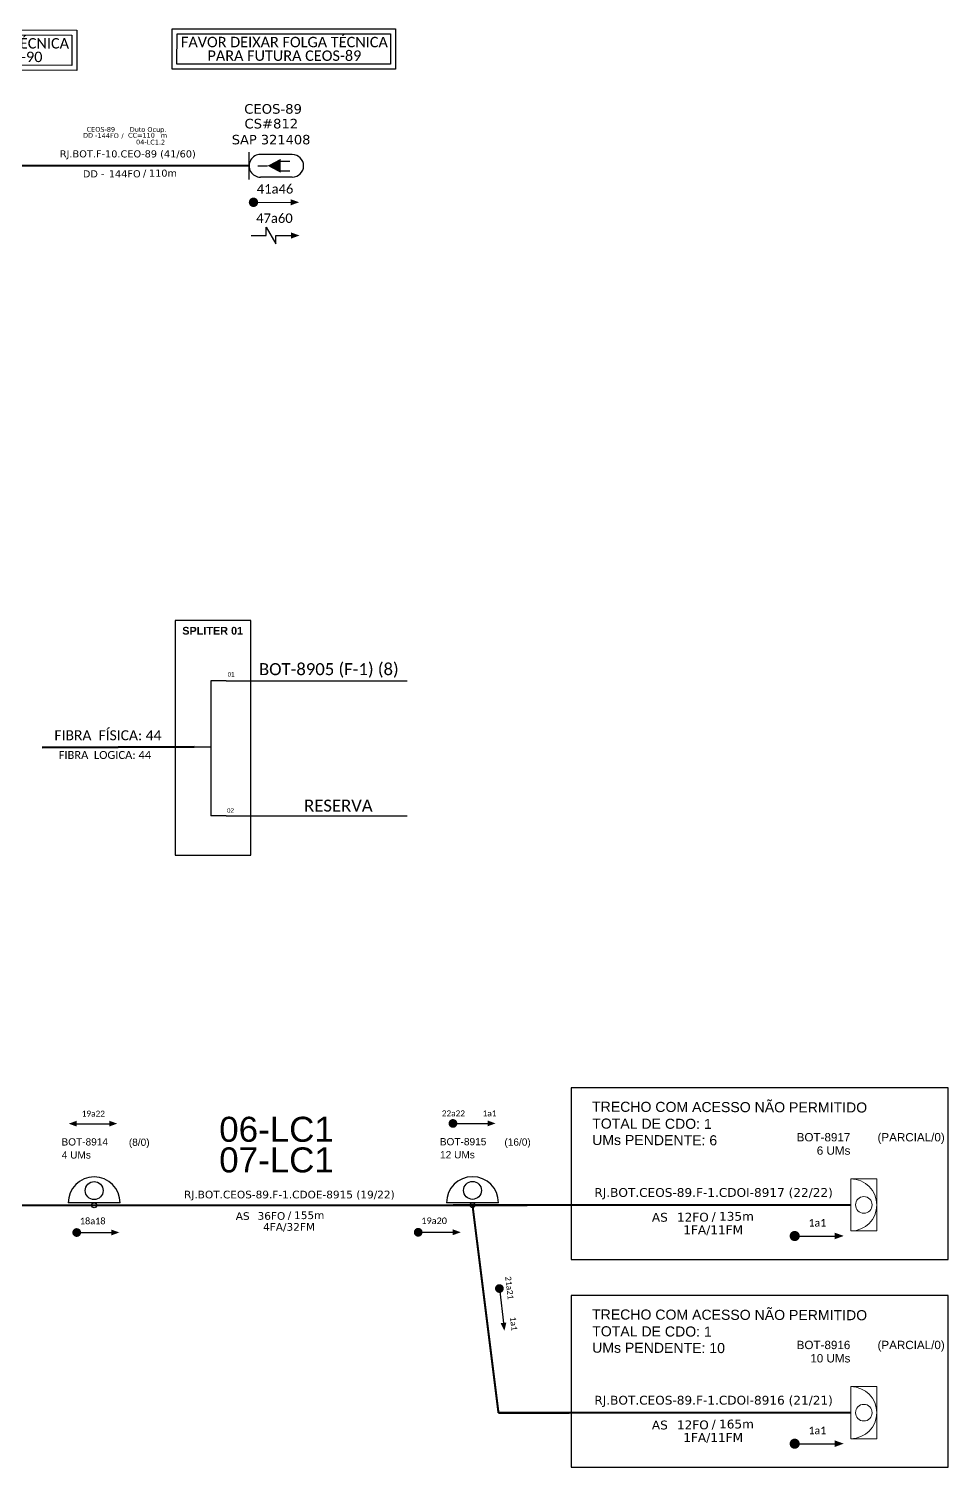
# Model space of a CAD drawing. Header units: millimetres. Extents: x 173500 to 235718, y 275831 to 364053.
# Drawn here: x 214691 to 235718, y 329892 to 362773 of the extents above; entities that cross this region are included whole.
import ezdxf
from ezdxf.enums import TextEntityAlignment as Align

# ---------------------------------------------------------------- set-up
doc = ezdxf.new("R2010")
doc.units = ezdxf.units.MM
doc.header["$LTSCALE"] = 0.1
doc.header["$MEASUREMENT"] = 0
for name, color, linetype, lineweight in [("20.0-LEGENDA DOS CDO'S", 1, 'Continuous', 0), ('20.1-CDO_INTERIOR', 1, 'Continuous', 0), ('20.2-CDO_POSTE', 1, 'Continuous', 5), ('40.1-ETIQUETAS', 1, 'Continuous', 20)]:
    doc.layers.add(name, color=color, linetype=linetype, lineweight=lineweight)
for name, color, linetype in [('20.4-CEOS', 1, 'Continuous'), ('20.5-CABO AÉREO', 1, 'Continuous'), ('CAP a instalar', 1, 'Continuous'), ('label_cabos', 7, 'Continuous'), ('LC1', 3, 'Continuous'), ('SETA', 7, 'Continuous'), ('UNIFILAR', 7, 'Continuous')]:
    doc.layers.add(name, color=color, linetype=linetype)
doc.styles.add('ARIAL', font='arial.ttf')
doc.styles.add('siredit', font='verdana.ttf')
doc.styles.get("Standard").update_dxf_attribs({"font": 'arial.ttf'})
doc.linetypes.add('FENCELINE1', pattern='A,0.25,-0.1,[133,ltypeshp.shx,S=0.1,R=0,X=-0.1,Y=0],-0.1,1', length=1.45)

# ---------------------------------------------------------------- blocks, each defined once
blk = doc.blocks.new('CDOE-TEXTO PADRÃO')
at = {"layer": "20.0-LEGENDA DOS CDO'S", "color": 0, "style": 'ARIAL'}
for tag, p in [('CDO_N', (0.49, 7.39)), ('SAP', (0.51, 1.67)), ('CORDOALHA', (0.5, 4.33)), ('SPLITER_1', (0.59, -0.91)), ('SPLITER_2', (0.6, -3.55)), ('(XX-XX_F)S', (0.54, -8.29)), ('(XX-XX_L)S', (0.55, -10.83)), ('UMS', (0.55, -13.15))]:
    blk.add_attdef(tag, p, '', height=1.7, rotation=0.118, dxfattribs=at)
blk.add_attdef('FIBRAS_UTILIZADAS', text='', height=1.7, rotation=0.118, dxfattribs=at).set_placement((19.77, 7.43), align=Align.CENTER)
blk = doc.blocks.new('CDOE POSTE_')
at = {"color": 1}
blk.add_line((12.92, -5.49), (-2.38, -5.49), dxfattribs=at)
for centre, radius in [((5.27, -1.86), 2.64), ((5.27, -6.2), 0.708)]:
    blk.add_circle(centre, radius, dxfattribs=at)
blk.add_arc((5.27, -5.49), 7.65, 0, 180, dxfattribs=at)
blk = doc.blocks.new('SAN')
at = {"layer": 'SETA'}
blk.add_lwpolyline([(-2.58, 0), (6.02, 0)], dxfattribs=at)
for points in [[(-2.1, -0.66), (-3.93, 0), (-2.1, 0.67)], [(5.33, 0.68), (7.16, 0.01), (5.33, -0.65)]]:
    blk.add_solid(points, dxfattribs=at)
blk = doc.blocks.new('ETIQUETA_RS5F')
at = {"layer": '40.1-ETIQUETAS', "color": 0, "style": 'siredit'}
blk.add_text('/', height=1.5, dxfattribs=at).set_placement((1.55, -1.95), align=Align.MIDDLE_RIGHT)
for tag, p in [('ETIQUETA_R_SECUNDARIA', (1.18, 2.1)), ('ETIQUETA_R_PRIMARIA', (1.18, 4.1)), ('F_ATIVAS/F_MORTAS', (1.11, -4.24))]:
    blk.add_attdef(tag, text='', height=1.5, dxfattribs=at).set_placement(p, align=Align.MIDDLE_CENTER)
for tag, p in [('TIPO_CABO', (-6.62, -2.12)), ('CAP_CABO', (0.37, -2.09))]:
    blk.add_attdef(tag, text='', height=1.5, dxfattribs=at).set_placement(p, align=Align.MIDDLE_RIGHT)
blk.add_attdef('METROS', text='', height=1.5, dxfattribs=at).set_placement((2.11, -1.95), align=Align.MIDDLE_LEFT)
for tag, p in [('FUSÃO_1', (0.82, -8.39)), ('FUSÃO_2', (0.82, -10.6)), ('FUSÃO_3', (0.82, -12.93)), ('FUSÃO_4', (0.82, -15.14)), ('FUSÃO_5', (0.82, -17.16))]:
    blk.add_attdef(tag, text='', height=1.5, dxfattribs=at).set_placement(p, align=Align.CENTER)
blk = doc.blocks.new('CDOI_INT')
at = {"layer": '20.1-CDO_INTERIOR', "color": 0, "lineweight": 18}
blk.add_lwpolyline([(4.25, -4.25), (4.25, 4.25), (0, 4.25), (0, -4.25)], close=True, dxfattribs=at)
blk.add_circle((2.12, 0), 1.36, dxfattribs=at)
blk.add_arc((0, 0), 4.25, 270, 90, dxfattribs=at)
at = {"layer": "20.0-LEGENDA DOS CDO'S", "color": 0, "style": 'ARIAL'}
for tag, p in [('CDO_N', (-0.08, 10.38)), ('SPLITER_1', (21.18, 10.38)), ('SURVEY', (-0.08, 8.2)), ('SPLITER_2', (21.19, 8.68)), ('SAP', (-0.08, 6.23)), ('1:XX', (5.94, -2.22)), ('UMS', (5.94, -4.24))]:
    blk.add_attdef(tag, p, '', height=1.36, dxfattribs=at)
blk.add_attdef('FIBRAS_UTILIZADAS', text='', height=1.36, dxfattribs=at).set_placement((15.34, 10.38), align=Align.CENTER)
blk = doc.blocks.new('Inst CB DT OCUP CFOA-SM-DD-S-144')
at = {"layer": 'label_cabos', "color": 0, "style": 'siredit'}
for tag, flags, p in [('ID_ATIVIDADE', 3, (1.31, 2.67)), ('FATOR', 1, (11.56, 2.55))]:
    blk.add_attdef(tag, text='', height=1, rotation=359.69, dxfattribs=dict(at, flags=flags)).set_placement(p, align=Align.MIDDLE_CENTER)
for tag, p in [('TIPO_CABO', (1.11, 0)), ('DESTINO_CABO', (3.13, 1.26)), ('CABO', (4.69, -0.05)), ('/', (7.71, -0.05)), ('LANCE', (10.41, 0.02)), ('TIPO_CABO', (13.11, 1.24)), ('UND', (16.46, 0)), ('FID', (13.65, -1.41))]:
    blk.add_attdef(tag, text='', height=1, rotation=359.69, dxfattribs=at).set_placement(p, align=Align.MIDDLE_CENTER)
blk.add_attdef('QTDE', (11.93, -0.45), '', height=1, rotation=359.69, dxfattribs=at)

msp = doc.modelspace()

# ---------------------------------------------------------------- linework, layer by layer
at = {"color": 7, "linetype": 'Continuous'}
for p, q in [((218856, 347871), (218856, 344778)), ((219207, 347871), (218856, 347871)), ((218473, 346357), (218836, 346357)), ((219207, 344778), (218856, 344778))]:
    msp.add_line(p, q, dxfattribs=at)
at = {"color": 10, "linetype": 'Continuous'}
for p, q in [((219207, 347871), (223345, 347870)), ((219207, 344779), (223345, 344778))]:
    msp.add_line(p, q, dxfattribs=at)
at = {"color": 1, "linetype": 'Continuous', "lineweight": 60}
msp.add_line((218473, 346357), (214995, 346346), dxfattribs=at)
at = {"color": 3, "ltscale": 9e-07}
for points in [[(210677, 362745), (215787, 362743), (215787, 361822), (210676, 361824)], [(217968, 362773), (223079, 362771), (223078, 361850), (217968, 361852)], [(210790, 362631), (215674, 362630), (215673, 361935), (210790, 361937)], [(218082, 362659), (222965, 362657), (222965, 361963), (218081, 361965)]]:
    msp.add_lwpolyline(points, close=True, dxfattribs=at)
at = {"color": 0, "const_width": 107}
msp.add_lwpolyline([(219777, 358806, 1), (219884, 358806, 1)], format="xyb", close=True, dxfattribs=at)
at = {"color": 0}
msp.add_lwpolyline([(220117, 358047), (220117, 358236), (220343, 357858), (220344, 358047)], dxfattribs=at)
at = {"color": 7}
msp.add_lwpolyline([(218041, 343879), (219769, 343879), (219769, 349244), (218041, 349244)], close=True, dxfattribs=at)
at = {"color": 3}
for points in [[(227096, 334640), (235718, 334640), (235718, 338562), (227096, 338562)], [(227096, 329892), (235718, 329892), (235718, 333814), (227096, 333814)]]:
    msp.add_lwpolyline(points, close=True, dxfattribs=at)
for points, const_width in [([(224342, 337750, 1), (224442, 337750, 1)], 100), ([(215738, 335257, 1), (215838, 335257, 1)], 100), ([(223547, 335262, 1), (223647, 335262, 1)], 100), ([(232149, 335177, 1), (232265, 335177, 1)], 115), ([(225448, 334026, 1), (225460, 333927, 1)], 100), ([(232149, 330429, 1), (232265, 330429, 1)], 115)]:
    msp.add_lwpolyline(points, format="xyb", close=True, dxfattribs=dict(const_width=const_width))
at = {"layer": '20.4-CEOS', "color": 252}
for p, q in [((220717, 359900), (219990, 359900)), ((220717, 359382), (219990, 359382))]:
    msp.add_line(p, q, dxfattribs=at)
for points in [[(219731, 359329), (219731, 359954)], [(220440, 359744), (220660, 359744)], [(220440, 359744), (220660, 359744)], [(219932, 359641), (220153, 359641)], [(219932, 359641), (220153, 359641)], [(220439, 359528), (220660, 359528)], [(220439, 359528), (220660, 359528)]]:
    msp.add_lwpolyline(points, dxfattribs=at)
msp.add_lwpolyline([(220153, 359641, 0, 320, 0), (220453, 359641, 320, 320, 0)], format="xyseb", dxfattribs=at)
msp.add_lwpolyline([(220153, 359641, 0, 320, 0), (220453, 359641, 320, 320, 0)], format="xyseb", dxfattribs=at)
for centre, start, end in [((219990, 359641), 89.9784, 269.9784), ((220717, 359641), 269.9784, 89.9784)]:
    msp.add_arc(centre, 259, start, end, dxfattribs=at)
at = {"layer": '20.5-CABO AÉREO', "ltscale": 50, "const_width": 43.3}
msp.add_lwpolyline([(213854, 359644), (219731, 359641)], dxfattribs=at)
at = {"layer": 'CAP a instalar', "linetype": 'FENCELINE1', "ltscale": 7, "const_width": 46.7}
for points in [[(207535, 335872), (216187, 335877)], [(216187, 335877), (224839, 335882)]]:
    msp.add_lwpolyline(points, dxfattribs=at)
at = {"layer": 'CAP a instalar', "color": 8, "linetype": 'FENCELINE1', "ltscale": 7, "const_width": 46.7}
for points in [[(224839, 335882), (233491, 335887)], [(225433, 331135), (224839, 335882)], [(225433, 331135), (233491, 331139)]]:
    msp.add_lwpolyline(points, dxfattribs=at)
at = {"layer": 'SETA', "color": 0}
for points in [[(219830, 358806), (220751, 358805)], [(219775, 358047), (220117, 358047)], [(220344, 358047), (220686, 358047)]]:
    msp.add_lwpolyline(points, dxfattribs=at)
at = {"layer": 'SETA'}
for points in [[(224392, 337750), (225252, 337750)], [(215788, 335257), (216647, 335257)], [(223597, 335262), (224456, 335262)], [(232207, 335177), (233197, 335177)], [(225454, 333977), (225554, 333123)], [(232207, 330429), (233197, 330429)]]:
    msp.add_lwpolyline(points, dxfattribs=at)
at = {"layer": 'SETA', "color": 0}
for points in [[(220677, 358878), (220874, 358807), (220677, 358735)], [(220686, 358118), (220882, 358047), (220686, 357975)]]:
    msp.add_solid(points, dxfattribs=at)
at = {"layer": 'SETA'}
for points in [[(225183, 337818), (225366, 337751), (225183, 337685)], [(216578, 335325), (216762, 335258), (216578, 335191)], [(224387, 335330), (224571, 335263), (224387, 335196)], [(233118, 335255), (233328, 335179), (233118, 335102)], [(225613, 333199), (225568, 333009), (225481, 333184)], [(233118, 330507), (233328, 330431), (233118, 330354)]]:
    msp.add_solid(points, dxfattribs=at)

# ---------------------------------------------------------------- block references
at = {"color": 6, "lineweight": 0}
ref = msp.add_blockref('Inst CB DT OCUP CFOA-SM-DD-S-144', (216001, 360336), dxfattribs=dict(at, xscale=108.2047170177385, yscale=108.2047170177385, zscale=108.2047170177385, rotation=359.978438753622))
ref.add_attrib('DESTINO_CABO', 'CEOS-89', dxfattribs={"layer": 'label_cabos', "color": 0, "height": 108.2, "rotation": 359.6684, "style": 'siredit'}).set_placement((216340, 360473), align=Align.MIDDLE_CENTER)
ref.add_attrib('TIPO_CABO', 'Duto Ocup.', dxfattribs={"layer": 'label_cabos', "color": 0, "height": 108.2, "rotation": 359.6684, "style": 'siredit'}).set_placement((217419, 360470), align=Align.MIDDLE_CENTER)
ref.add_attrib('/', '/', dxfattribs={"layer": 'label_cabos', "color": 0, "height": 108, "rotation": 359.6684, "style": 'siredit'}).set_placement((216835, 360330), align=Align.MIDDLE_CENTER)
ref.add_attrib('FID', '04-LC1.2', dxfattribs={"layer": 'label_cabos', "color": 0, "height": 108.2, "rotation": 359.6684, "style": 'siredit'}).set_placement((217477, 360182), align=Align.MIDDLE_CENTER)
ref.add_attrib('LANCE', 'CC=', dxfattribs={"layer": 'label_cabos', "color": 0, "height": 108.2, "rotation": 359.6684, "style": 'siredit'}).set_placement((217127, 360338), align=Align.MIDDLE_CENTER)
ref.add_attrib('UND', 'm', dxfattribs={"layer": 'label_cabos', "color": 0, "height": 108, "rotation": 359.6684, "style": 'siredit'}).set_placement((217782, 360336), align=Align.MIDDLE_CENTER)
ref.add_attrib('CABO', '144FO', dxfattribs={"layer": 'label_cabos', "color": 0, "height": 108.2, "rotation": 359.6684, "style": 'siredit'}).set_placement((216508, 360330), align=Align.MIDDLE_CENTER)
ref.add_attrib('TIPO_CABO', 'DD - ', dxfattribs={"layer": 'label_cabos', "color": 0, "height": 108.2, "rotation": 359.6684, "style": 'siredit'}).set_placement((216121, 360335), align=Align.MIDDLE_CENTER)
ref.add_attrib('QTDE', '110', (217292, 360286), dxfattribs={"layer": 'label_cabos', "color": 0, "height": 108.2, "rotation": 359.6684, "style": 'siredit'})
at = {"layer": '20.2-CDO_POSTE'}
ref = msp.add_blockref('CDOE-TEXTO PADRÃO', (216148, 336138), dxfattribs=dict(at, xscale=97.20000028610228, yscale=97.20000028610228, zscale=97.20000028610228))
ref.add_attrib('CDO_N', 'BOT-8914', (215439, 337245), dxfattribs={"layer": "20.0-LEGENDA DOS CDO'S", "color": 0, "height": 165.2, "rotation": 0.118, "style": 'ARIAL'})
ref.add_attrib('CORDOALHA', '4 UMs', (215445, 336947), dxfattribs={"layer": "20.0-LEGENDA DOS CDO'S", "color": 0, "height": 165.2, "rotation": 0.118, "style": 'ARIAL'})
ref.add_attrib('FIBRAS_UTILIZADAS', '       (8/0)', dxfattribs={"layer": "20.0-LEGENDA DOS CDO'S", "color": 0, "height": 165.23, "rotation": 0.118, "style": 'ARIAL'}).set_placement((216993, 337237), align=Align.CENTER)
ref = msp.add_blockref('CDOE-TEXTO PADRÃO', (224800, 336143), dxfattribs=dict(at, xscale=97.20000028610228, yscale=97.20000028610228, zscale=97.20000028610228))
ref.add_attrib('CDO_N', 'BOT-8915', (224091, 337250), dxfattribs={"layer": "20.0-LEGENDA DOS CDO'S", "color": 0, "height": 165.2, "rotation": 0.118, "style": 'ARIAL'})
ref.add_attrib('CORDOALHA', '12 UMs', (224097, 336952), dxfattribs={"layer": "20.0-LEGENDA DOS CDO'S", "color": 0, "height": 165.2, "rotation": 0.118, "style": 'ARIAL'})
ref.add_attrib('FIBRAS_UTILIZADAS', '       (16/0)', dxfattribs={"layer": "20.0-LEGENDA DOS CDO'S", "color": 0, "height": 165.23, "rotation": 0.118, "style": 'ARIAL'}).set_placement((225645, 337242), align=Align.CENTER)
at = {"layer": '20.2-CDO_POSTE', "color": 8}
ref = msp.add_blockref('CDOI_INT', (233491, 335887), dxfattribs=dict(at, xscale=139.9564310393651, yscale=139.9564310393651, zscale=139.9564310393651))
ref.add_attrib('CDO_N', 'BOT-8917', dxfattribs={"layer": "20.0-LEGENDA DOS CDO'S", "color": 0, "height": 190.4, "style": 'ARIAL'}).set_placement((233479, 337340), align=Align.RIGHT)
ref.add_attrib('FIBRAS_UTILIZADAS', '(PARCIAL/0)', dxfattribs={"layer": "20.0-LEGENDA DOS CDO'S", "color": 0, "height": 190.38, "style": 'ARIAL'}).set_placement((235638, 337340), align=Align.RIGHT)
ref.add_attrib('SURVEY', '6 UMs', dxfattribs={"layer": "20.0-LEGENDA DOS CDO'S", "color": 0, "height": 190.4, "style": 'ARIAL'}).set_placement((233480, 337035), align=Align.RIGHT)
ref = msp.add_blockref('CDOI_INT', (233491, 331139), dxfattribs=dict(at, xscale=139.9564310393651, yscale=139.9564310393651, zscale=139.9564310393651))
ref.add_attrib('CDO_N', 'BOT-8916', dxfattribs={"layer": "20.0-LEGENDA DOS CDO'S", "color": 0, "height": 190.4, "style": 'ARIAL'}).set_placement((233479, 332592), align=Align.RIGHT)
ref.add_attrib('FIBRAS_UTILIZADAS', '(PARCIAL/0)', dxfattribs={"layer": "20.0-LEGENDA DOS CDO'S", "color": 0, "height": 190.38, "style": 'ARIAL'}).set_placement((235638, 332592), align=Align.RIGHT)
ref.add_attrib('SURVEY', '10 UMs', dxfattribs={"layer": "20.0-LEGENDA DOS CDO'S", "color": 0, "height": 190.4, "style": 'ARIAL'}).set_placement((233480, 332287), align=Align.RIGHT)
at = {"layer": '40.1-ETIQUETAS'}
ref = msp.add_blockref('ETIQUETA_RS5F', (220513, 335880), dxfattribs=dict(at, xscale=116.639998499977, yscale=116.639998499977, zscale=116.639998499977))
ref.add_attrib('ETIQUETA_R_SECUNDARIA', 'RJ.BOT.CEOS-89.F-1.CDOE-8915 (19/22)', dxfattribs={"color": 0, "height": 174.96, "style": 'siredit'}).set_placement((220651, 336125), align=Align.MIDDLE_CENTER)
ref.add_attrib('TIPO_CABO', 'AS', dxfattribs={"color": 0, "height": 175, "style": 'siredit'}).set_placement((219741, 335633), align=Align.MIDDLE_RIGHT)
ref.add_attrib('CAP_CABO', '36FO', dxfattribs={"color": 0, "height": 175, "style": 'siredit'}).set_placement((220556, 335636), align=Align.MIDDLE_RIGHT)
ref.add_attrib('METROS', '155m', dxfattribs={"color": 0, "height": 175, "style": 'siredit'}).set_placement((220759, 335652), align=Align.MIDDLE_LEFT)
ref.add_attrib('F_ATIVAS/F_MORTAS', '4FA/32FM', dxfattribs={"color": 0, "height": 175, "style": 'siredit'}).set_placement((220643, 335385), align=Align.MIDDLE_CENTER)
at = {"layer": '40.1-ETIQUETAS', "color": 8}
ref = msp.add_blockref('ETIQUETA_RS5F', (230193, 335889), dxfattribs=dict(at, xscale=134.3121571686958, yscale=134.3121571686958, zscale=134.3121571686958))
ref.add_attrib('ETIQUETA_R_SECUNDARIA', 'RJ.BOT.CEOS-89.F-1.CDOI-8917 (22/22)', dxfattribs={"color": 0, "height": 201.47, "style": 'siredit'}).set_placement((230352, 336172), align=Align.MIDDLE_CENTER)
ref.add_attrib('TIPO_CABO', 'AS', dxfattribs={"color": 0, "height": 201.5, "style": 'siredit'}).set_placement((229305, 335605), align=Align.MIDDLE_RIGHT)
ref.add_attrib('CAP_CABO', '12FO', dxfattribs={"color": 0, "height": 201.5, "style": 'siredit'}).set_placement((230242, 335608), align=Align.MIDDLE_RIGHT)
ref.add_attrib('METROS', '135m ', dxfattribs={"color": 0, "height": 201.5, "style": 'siredit'}).set_placement((230477, 335627), align=Align.MIDDLE_LEFT)
ref.add_attrib('F_ATIVAS/F_MORTAS', '1FA/11FM', dxfattribs={"color": 0, "height": 201.5, "style": 'siredit'}).set_placement((230342, 335319), align=Align.MIDDLE_CENTER)
ref = msp.add_blockref('ETIQUETA_RS5F', (230193, 331141), dxfattribs=dict(at, xscale=134.3121571686958, yscale=134.3121571686958, zscale=134.3121571686958))
ref.add_attrib('ETIQUETA_R_SECUNDARIA', 'RJ.BOT.CEOS-89.F-1.CDOI-8916 (21/21)', dxfattribs={"color": 0, "height": 201.47, "style": 'siredit'}).set_placement((230352, 331424), align=Align.MIDDLE_CENTER)
ref.add_attrib('TIPO_CABO', 'AS', dxfattribs={"color": 0, "height": 201.5, "style": 'siredit'}).set_placement((229305, 330857), align=Align.MIDDLE_RIGHT)
ref.add_attrib('CAP_CABO', '12FO', dxfattribs={"color": 0, "height": 201.5, "style": 'siredit'}).set_placement((230242, 330860), align=Align.MIDDLE_RIGHT)
ref.add_attrib('METROS', '165m ', dxfattribs={"color": 0, "height": 201.5, "style": 'siredit'}).set_placement((230477, 330879), align=Align.MIDDLE_LEFT)
ref.add_attrib('F_ATIVAS/F_MORTAS', '1FA/11FM', dxfattribs={"color": 0, "height": 201.5, "style": 'siredit'}).set_placement((230342, 330571), align=Align.MIDDLE_CENTER)
at = {"layer": 'label_cabos', "xscale": 77.75999903678894, "yscale": 77.75999903678894, "zscale": 77.75999903678894}
for p in [(215777, 336360), (224429, 336365)]:
    msp.add_blockref('CDOE POSTE_', p, dxfattribs=at)
at = {"layer": 'UNIFILAR', "color": 5, "lineweight": -3, "xscale": 100, "yscale": 100, "zscale": 100}
msp.add_blockref('SAN', (215998, 337745), dxfattribs=at)

# ---------------------------------------------------------------- texts
at = {"color": 3, "style": 'ARIAL'}
for s, p in [('TRECHO COM ACESSO NÃO PERMITIDO', (227572, 338018)), ('TOTAL DE CDO: 1', (227576, 337633)), ('UMs PENDENTE: 6', (227574, 337258)), ('TRECHO COM ACESSO NÃO PERMITIDO', (227572, 333270)), ('TOTAL DE CDO: 1', (227576, 332885)), ('UMs PENDENTE: 10', (227574, 332510))]:
    msp.add_text(s, height=230.3, rotation=359.8314, dxfattribs=at).set_placement(p)
at = {"color": 0, "attachment_point": 5, "rotation": 359.9784}
for s, insert, char_height, width in [('{\\fCalibri|b0|i0|c0|p34;FAVOR DEIXAR FOLGA TÉCNICA}', (213246, 362440), 238.05, 5071.61), ('{\\fCalibri|b0|i0|c0|p34;FAVOR DEIXAR FOLGA TÉCNICA}', (220537, 362468), 238.05, 5071.61), ('{\\fCalibri|b0|i0|c0|p34;PARA FUTURA CEOS-90}', (213245, 362129), 238.05, 5071.61), ('{\\fCalibri|b0|i0|c0|p34;PARA FUTURA CEOS-89}', (220537, 362157), 238.05, 5071.61), ('{\\fCalibri|b0|i0|c0|p34;\\C7;41a46}', (220323, 359112), 214.25, 2716.5), ('{\\fCalibri|b0|i0|c0|p34;\\C7;47a60}', (220309, 358442), 214.25, 2716.5)]:
    msp.add_mtext(s, dxfattribs=dict(at, insert=insert, char_height=char_height, width=width))
at = {"attachment_point": 5}
for s, insert, char_height, width in [('\\C10;\\fArial|b1|i0|c0|p34;\\H1x;SPLITER 01', (218897, 349011), 177.53, 1728), ('\\C7;\\fCalibri|b0|i0|c0|p34;BOT-8905 (F-1) (8)', (221553, 348105), 274.32, 7147.84), ('\\C7;\\fArial|b0|i0;\\H0.578704x;01 ', (219319, 348014), 177.53, 375.82), ('\\C7;\\fCalibri|b0|i0|c0|p34;FIBRA  FÍSICA: 44', (216502, 346622), 228.59, 3456), ('\\C7;\\fCalibri|b0|i0|c0|p34;FIBRA  LOGICA: 44', (216432, 346172), 182.89, 3456), ('\\C7;\\fArial|b0|i0|;\\H1.0273588255048;1', (218456, 346539), 177.53, 175.84), ('\\C7;\\fArial|b0|i0;\\H0.578704x;02 ', (219304, 344903), 177.53, 375.82), ('{\\fCalibri|b0|i0|c0|p34;\\C7;RESERVA}', (221771, 345014), 274.32, 7147.84), ('\\C7;\\fCalibri|b0|i0|c0|p34;19a22', (216168, 337975), 136, 2535.88), ('\\C7;\\fCalibri|b0|i0|c0|p34;22a22', (224402, 337980), 136, 2535.88), ('\\C7;\\fCalibri|b0|i0|c0|p34;1a1', (225229, 337980), 136, 2535.88), ('\\C7;\\fCalibri|b0|i0|c0|p34;18a18', (216153, 335519), 150, 2535.88), ('\\C7;\\fCalibri|b0|i0|c0|p34;19a20', (223962, 335524), 150, 2535.88), ('\\C7;\\fCalibri|b0|i0|c0|p34;1a1', (232725, 335479), 172.73, 2920.09), ('\\C7;\\fCalibri|b0|i0|c0|p34;1a1', (232725, 330732), 172.73, 2920.09)]:
    msp.add_mtext(s, dxfattribs=dict(at, insert=insert, char_height=char_height, width=width))
at = {"char_height": 136, "width": 2535.88, "attachment_point": 5, "rotation": 276.6745}
for s, insert in [('\\C7;\\fCalibri|b0|i0|c0|p34;21a21', (225683, 333993)), ('\\C7;\\fCalibri|b0|i0|c0|p34;1a1', (225779, 333172))]:
    msp.add_mtext(s, dxfattribs=dict(at, insert=insert))
at = {"layer": '20.4-CEOS', "color": 0, "style": 'siredit'}
for s, height, p in [('CEOS-89', 219.4, (220278, 360941)), ('CS#812', 219.4, (220238, 360604)), ('SAP 321408', 216.4, (220233, 360239))]:
    msp.add_text(s, height=height, rotation=359.9784, dxfattribs=at).set_placement(p, align=Align.MIDDLE_CENTER)
at = {"layer": '40.1-ETIQUETAS', "color": 0, "style": 'siredit'}
msp.add_text('RJ.BOT.F-10.CEO-89 (41/60)', height=162.31, rotation=359.9784, dxfattribs=at).set_placement((216956, 359913), align=Align.MIDDLE_CENTER)
for s, height, p in [('DD - ', 162.3, (216494, 359456)), ('144FO', 162.3, (217250, 359458)), ('/', 162, (217378, 359473))]:
    msp.add_text(s, height=height, rotation=359.9784, dxfattribs=at).set_placement(p, align=Align.MIDDLE_RIGHT)
msp.add_text('110m', height=162.3, rotation=359.9784, dxfattribs=at).set_placement((217439, 359473), align=Align.MIDDLE_LEFT)
at = {"layer": 'LC1'}
for s, p in [('06-LC1', (220357, 337617)), ('07-LC1', (220357, 336917))]:
    msp.add_text(s, height=572.1, dxfattribs=at).set_placement(p, align=Align.MIDDLE_CENTER)

doc.saveas('drawing.dxf')
